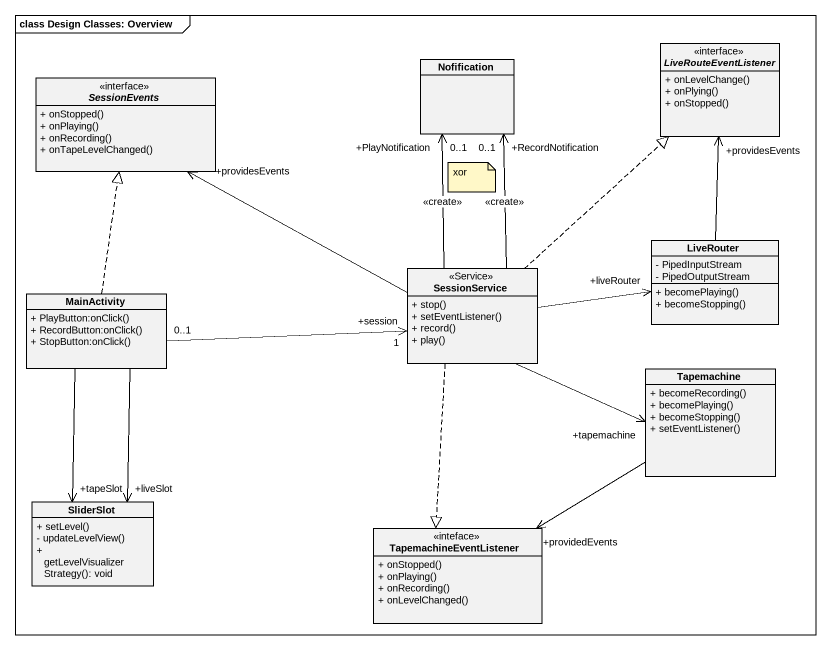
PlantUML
@startuml
mainframe class Design Classes: Overview
hide circle
hide empty members
skinparam classAttributeIconSize 0
interface LiveRouteEventListener <<interface>> {
  + onLevelChange()
  + onPlying()
  + onStopped()
}
interface SessionEvents {
  + onStopped()
  + onPlaying()
  + onRecording()
  + onTapeLevelChanged()
}
class Nofification
class LiveRouter {
  - PipedInputStream
  - PipedOutputStream
  + becomePlaying()
  + becomeStopping()
}
class MainActivity {
  + PlayButton:onClick()
  + RecordButton:onClick()
  + StopButton:onClick()
}
class SessionService <<Service>> {
  + stop()
  + setEventListener()
  + record()
  + play()
}
class Tapemachine {
  + becomeRecording()
  + becomePlaying()
  + becomeStopping()
  + setEventListener()
}
class SliderSlot {
  + setLevel()
  - updateLevelView()
  + getLevelVisualizerStrategy(): void
}
class TapemachineEventListener <<inteface>> {
  + onStopped()
  + onPlaying()
  + onRecording()
  + onLevelChanged()
}
LiveRouter -up-> "+providesEvents" LiveRouteEventListener
MainActivity .up.|> SessionEvents
MainActivity "0..1" -right-> "+session\n1" SessionService
MainActivity --> "+tapeSlot" SliderSlot
MainActivity --> "+liveSlot" SliderSlot
SessionService .up.|> LiveRouteEventListener
SessionService -left-> "+providesEvents" SessionEvents
SessionService -up-> "+PlayNotification\n0..1" Nofification : <<create>>
SessionService -up-> "+RecordNotification\n0..1" Nofification : <<create>>
SessionService -right-> "+liveRouter" LiveRouter
SessionService -right-> "+tapemachine" Tapemachine
SessionService ..|> TapemachineEventListener
Tapemachine --> "+providedEvents" TapemachineEventListener
note as N1
  xor
end note
@enduml
